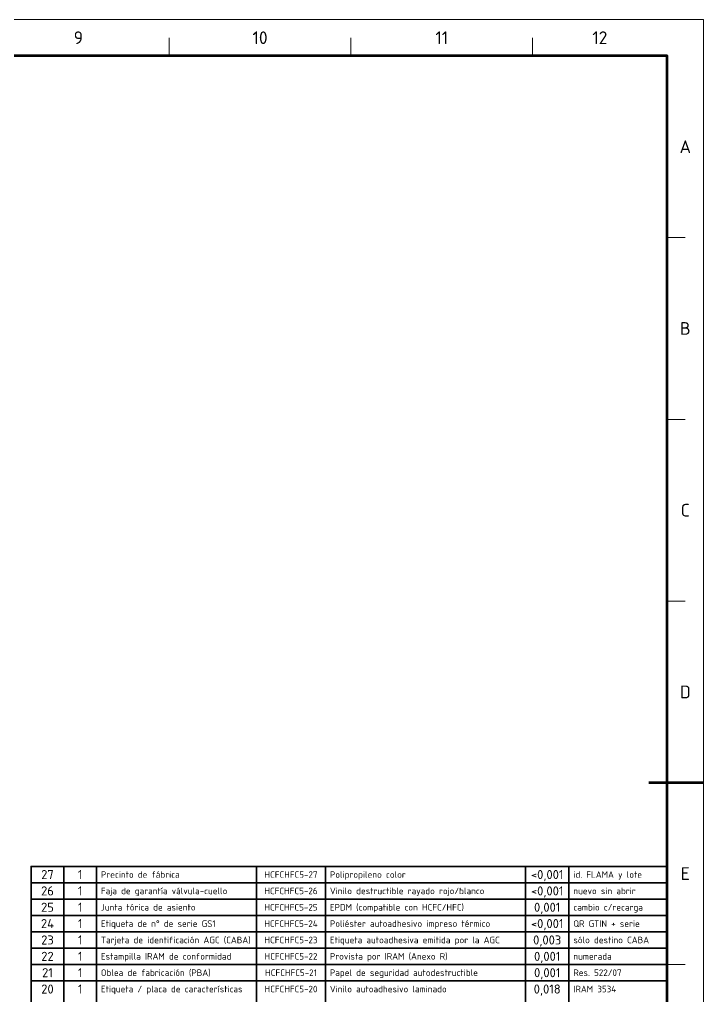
# Model space of a CAD drawing. Header units: millimetres. Extents: x 0 to 2382, y 0 to 420.
# Drawn here: x 405.8 to 594, y 151.2 to 420 of the extents above; entities that cross this region are included whole.
import ezdxf
from ezdxf.enums import TextEntityAlignment as Align

# ---------------------------------------------------------------- set-up
doc = ezdxf.new("R2010")
doc.units = ezdxf.units.MM
for name, color, linetype, lineweight in [('06-TEXTO', 7, 'CONTINUOUS', 25), ('07-RECUADRO', 7, 'CONTINUOUS', 70), ('08-FINA', 5, 'CONTINUOUS', 18), ('10-ROTULO', 7, 'CONTINUOUS', 35), ('11-TEXTO-ROTULO', 7, 'CONTINUOUS', 25)]:
    doc.layers.add(name, color=color, linetype=linetype, lineweight=lineweight)
doc.styles.add('ISO3098', font='isocpeur.ttf')

msp = doc.modelspace()

# ---------------------------------------------------------------- linework, layer by layer
at = {"layer": '07-RECUADRO'}
msp.add_line((594, 210), (579, 210), dxfattribs=at)
msp.add_lwpolyline([(25, 10), (584, 10), (584, 410), (25, 410)], close=True, dxfattribs=at)
at = {"layer": '08-FINA'}
for p, q in [((447, 410), (447, 415)), ((497, 410), (497, 415)), ((547, 410), (547, 415)), ((584, 360), (589, 360)), ((584, 310), (589, 310)), ((584, 260), (589, 260)), ((584, 160), (589, 160))]:
    msp.add_line(p, q, dxfattribs=at)
msp.add_lwpolyline([(0, 0), (594, 0), (594, 420), (0, 420)], close=True, dxfattribs=at)
at = {"layer": '10-ROTULO'}
for p, q in [((418, 61), (418, 187)), ((427, 61), (427, 187)), ((471, 61), (471, 187)), ((490, 61), (490, 187)), ((545, 61), (545, 187)), ((557, 61), (557, 187)), ((409, 182.5), (584, 182.5)), ((409, 178), (584, 178)), ((409, 173.5), (584, 173.5)), ((409, 169), (584, 169)), ((409, 164.5), (584, 164.5)), ((409, 160), (584, 160)), ((409, 155.5), (584, 155.5))]:
    msp.add_line(p, q, dxfattribs=at)
msp.add_lwpolyline([(409, 61), (584, 61), (584, 187), (409, 187)], close=True, dxfattribs=at)

# ---------------------------------------------------------------- texts
at = {"layer": '06-TEXTO', "style": 'ISO3098'}
for s, p in [('9', (422, 415)), ('10', (472, 415)), ('11', (522, 415)), ('12', (565.5, 415)), ('A', (589, 385)), ('B', (589, 335)), ('C', (589, 285)), ('D', (589, 235)), ('E', (589, 185))]:
    msp.add_text(s, height=3.5, dxfattribs=at).set_placement(p, align=Align.MIDDLE_CENTER)
at = {"layer": '11-TEXTO-ROTULO', "style": 'ISO3098'}
for s, height, p in [('27', 2.5, (413.5, 184.75)), ('1', 2.5, (422.5, 184.75)), ('HCFCHFC5-27', 1.8, (480.5, 184.75)), ('<0,001', 2.5, (551, 184.75)), ('26', 2.5, (413.5, 180.25)), ('1', 2.5, (422.5, 180.25)), ('HCFCHFC5-26', 1.8, (480.5, 180.25)), ('<0,001', 2.5, (551, 180.25)), ('25', 2.5, (413.5, 175.75)), ('1', 2.5, (422.5, 175.75)), ('HCFCHFC5-25', 1.8, (480.5, 175.75)), ('0,001', 2.5, (551, 175.75)), ('24', 2.5, (413.5, 171.25)), ('1', 2.5, (422.5, 171.25)), ('HCFCHFC5-24', 1.8, (480.5, 171.25)), ('<0,001', 2.5, (551, 171.25)), ('23', 2.5, (413.5, 166.75)), ('1', 2.5, (422.5, 166.75)), ('HCFCHFC5-23', 1.8, (480.5, 166.75)), ('0,003', 2.5, (551, 166.75)), ('22', 2.5, (413.5, 162.25)), ('1', 2.5, (422.5, 162.25)), ('HCFCHFC5-22', 1.8, (480.5, 162.25)), ('0,001', 2.5, (551, 162.25)), ('21', 2.5, (413.5, 157.75)), ('1', 2.5, (422.5, 157.75)), ('HCFCHFC5-21', 1.8, (480.5, 157.75)), ('0,001', 2.5, (551, 157.75)), ('20', 2.5, (413.5, 153.25)), ('1', 2.5, (422.5, 153.25)), ('HCFCHFC5-20', 1.8, (480.5, 153.25)), ('0,018', 2.5, (551, 153.25))]:
    msp.add_text(s, height=height, dxfattribs=at).set_placement(p, align=Align.MIDDLE_CENTER)
for s, p in [('Precinto de fábrica', (428.2, 184.75)), ('Polipropileno color', (491.2, 184.75)), ('id. FLAMA y lote', (558.2, 184.75)), ('Faja de garantía válvula-cuello', (428.2, 180.25)), ('Vinilo destructible rayado rojo/blanco', (491.2, 180.25)), ('nuevo sin abrir', (558.2, 180.25)), ('Junta tórica de asiento', (428.2, 175.75)), ('EPDM (compatible con HCFC/HFC)', (491.2, 175.75)), ('cambio c/recarga', (558.2, 175.75)), ('Etiqueta de n° de serie GS1', (428.2, 171.25)), ('Poliéster autoadhesivo impreso térmico', (491.2, 171.25)), ('QR GTIN + serie', (558.2, 171.25)), ('Tarjeta de identificación AGC (CABA)', (428.2, 166.75)), ('Etiqueta autoadhesiva emitida por la AGC', (491.2, 166.75)), ('sólo destino CABA', (558.2, 166.75)), ('Estampilla IRAM de conformidad', (428.2, 162.25)), ('Provista por IRAM (Anexo R)', (491.2, 162.25)), ('numerada', (558.2, 162.25)), ('Oblea de fabricación (PBA)', (428.2, 157.75)), ('Papel de seguridad autodestructible', (491.2, 157.75)), ('Res. 522/07', (558.2, 157.75)), ('Etiqueta / placa de características', (428.2, 153.25)), ('Vinilo autoadhesivo laminado', (491.2, 153.25)), ('IRAM 3534', (558.2, 153.25))]:
    msp.add_text(s, height=1.8, dxfattribs=at).set_placement(p, align=Align.MIDDLE_LEFT)

doc.saveas('drawing.dxf')
